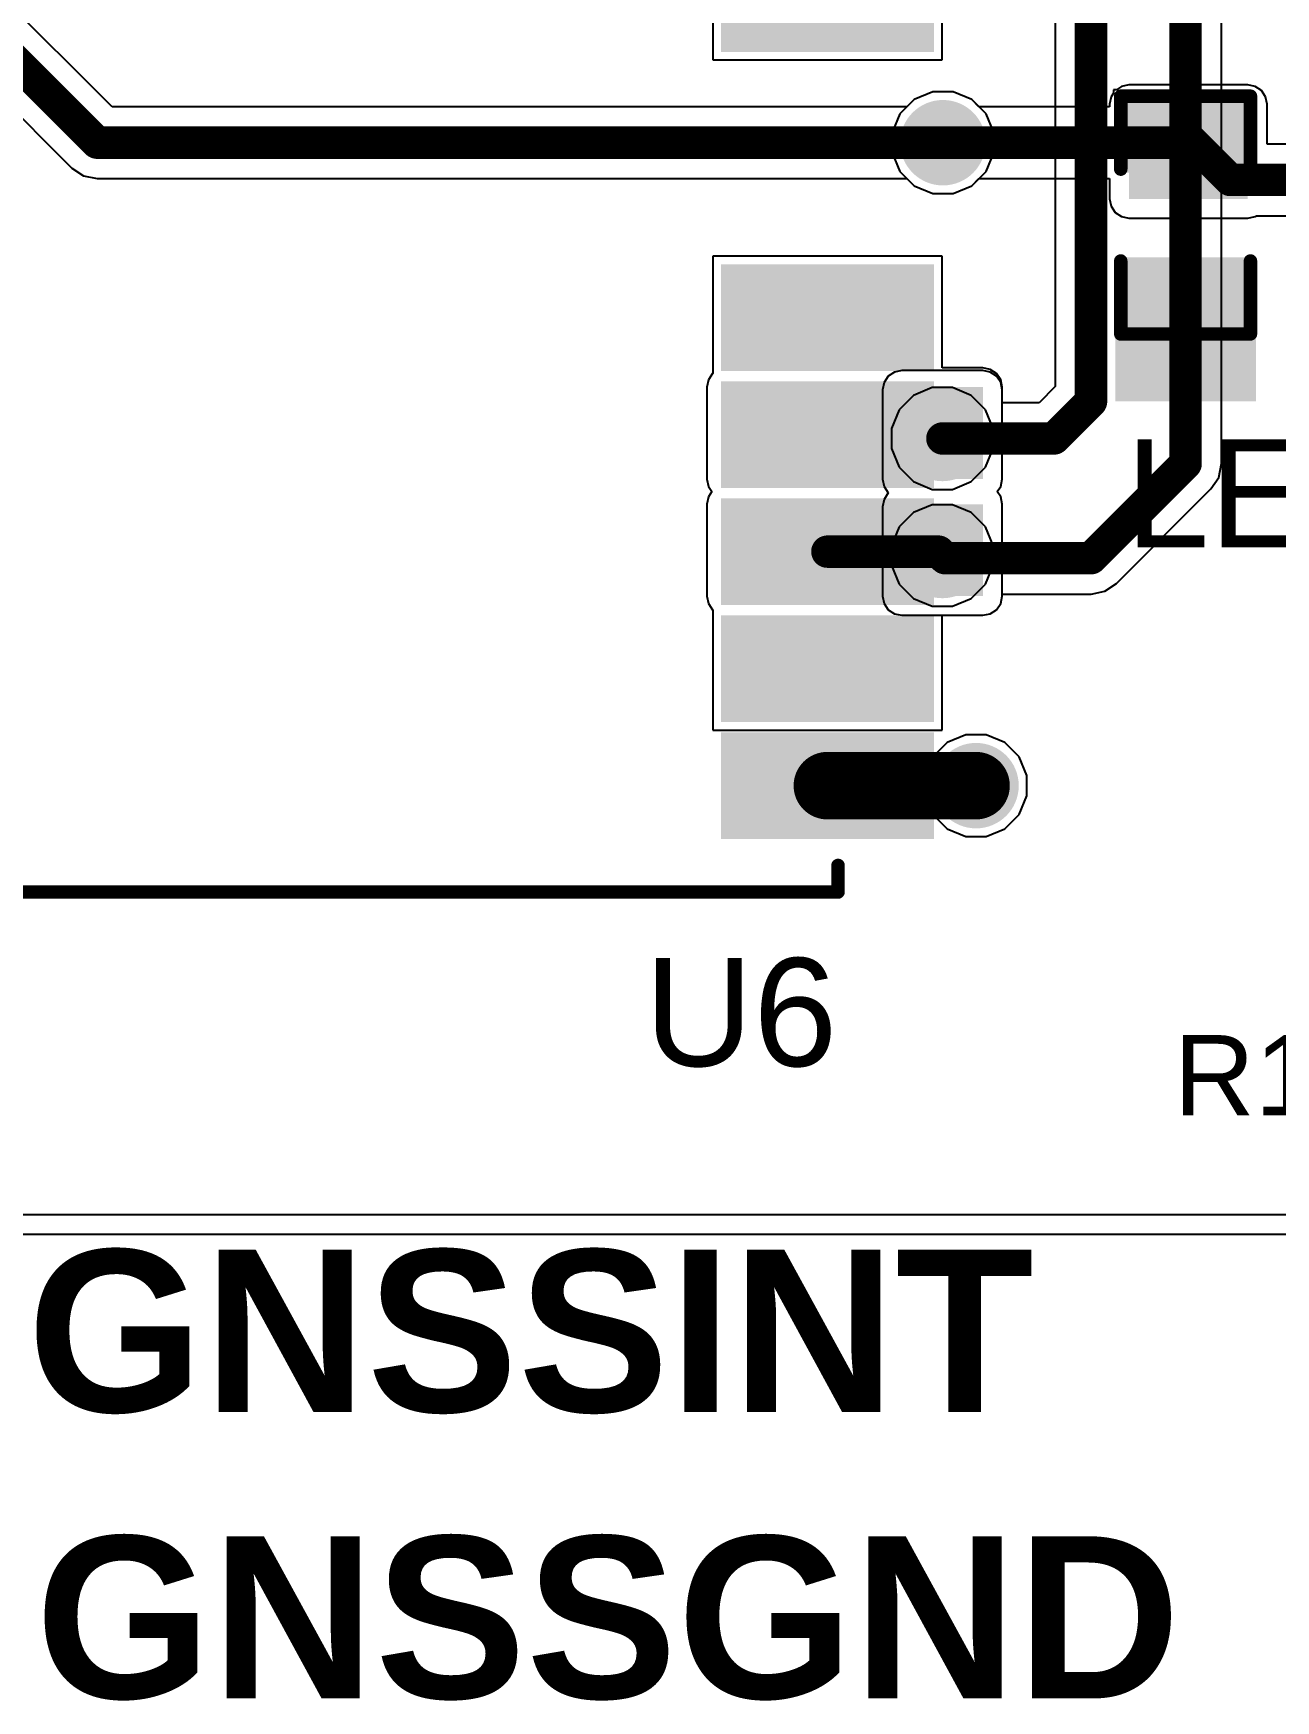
# Model space of a CAD drawing. Header units: inches. Extents: x -0.91 to 3.86, y -0.82 to 4.16.
# Drawn here: x 0.644 to 1.103, y 0.496 to 1.113 of the extents above; entities that cross this region are included whole.
import ezdxf

# ---------------------------------------------------------------- set-up
doc = ezdxf.new("R2010")
doc.units = ezdxf.units.IN
doc.header["$MEASUREMENT"] = 0
for name, color, linetype in [('Bottom Layer 1', 5, 'Continuous'), ('Bottom Solder', 6, 'Continuous'), ('GND+Signal', 16, 'Continuous'), ('Mechanical 17', 56, 'Continuous'), ('PWR+Signal', 76, 'Continuous'), ('Top Layer 1', 1, 'Continuous'), ('Top Overlay', 2, 'Continuous'), ('Top Paste', 8, 'Continuous'), ('Top Solder', 216, 'Continuous'), ('Via Holes', 16, 'Continuous')]:
    doc.layers.add(name, color=color, linetype=linetype)
doc.styles.add('Arial', font='', dxfattribs={"height": 0.2})
doc.styles.add('Arial_Bold', font='', dxfattribs={"height": 0.2})
doc.styles.get('Arial').set_extended_font_data('Arial')
doc.styles.get('Arial_Bold').set_extended_font_data('Arial', bold=True)

# ---------------------------------------------------------------- blocks, each defined once
blk = doc.blocks.new('NEO_M8Q_01A_116')
at = {"layer": 'Top Layer 1'}
for points in [[(-0.20079, 0.25984), (-0.27165, 0.25984), (-0.27165, 0.29134), (-0.20079, 0.29134)], [(0.27165, 0.25984), (0.20079, 0.25984), (0.20079, 0.29134), (0.27165, 0.29134)], [(-0.20079, 0.21653), (-0.27165, 0.21653), (-0.27165, 0.24803), (-0.20079, 0.24803)], [(0.27165, 0.21653), (0.20079, 0.21653), (0.20079, 0.24803), (0.27165, 0.24803)], [(-0.20079, 0.17323), (-0.27165, 0.17323), (-0.27165, 0.20472), (-0.20079, 0.20472)], [(0.27165, 0.17323), (0.20079, 0.17323), (0.20079, 0.20472), (0.27165, 0.20472)], [(-0.20079, 0.12992), (-0.27165, 0.12992), (-0.27165, 0.16142), (-0.20079, 0.16142)], [(0.27165, 0.12992), (0.20079, 0.12992), (0.20079, 0.16142), (0.27165, 0.16142)], [(-0.20079, 0.08661), (-0.27165, 0.08661), (-0.27165, 0.11811), (-0.20079, 0.11811)], [(0.27165, 0.08661), (0.20079, 0.08661), (0.20079, 0.11811), (0.27165, 0.11811)], [(-0.20079, 0.04331), (-0.27165, 0.04331), (-0.27165, 0.0748), (-0.20079, 0.0748)], [(0.27165, 0.04331), (0.20079, 0.04331), (0.20079, 0.0748), (0.27165, 0.0748)], [(-0.20079, 0), (-0.27165, 0), (-0.27165, 0.0315), (-0.20079, 0.0315)], [(0.27165, 0), (0.20079, 0), (0.20079, 0.0315), (0.27165, 0.0315)], [(-0.20079, -0.11811), (-0.27165, -0.11811), (-0.27165, -0.08661), (-0.20079, -0.08661)], [(0.27165, -0.11811), (0.20079, -0.11811), (0.20079, -0.08661), (0.27165, -0.08661)], [(-0.20079, -0.16142), (-0.27165, -0.16142), (-0.27165, -0.12992), (-0.20079, -0.12992)], [(0.27165, -0.16142), (0.20079, -0.16142), (0.20079, -0.12992), (0.27165, -0.12992)], [(-0.20079, -0.20472), (-0.27165, -0.20472), (-0.27165, -0.17323), (-0.20079, -0.17323)], [(0.27165, -0.20472), (0.20079, -0.20472), (0.20079, -0.17323), (0.27165, -0.17323)], [(-0.20079, -0.24803), (-0.27165, -0.24803), (-0.27165, -0.21654), (-0.20079, -0.21654)], [(0.27165, -0.24803), (0.20079, -0.24803), (0.20079, -0.21654), (0.27165, -0.21654)], [(-0.20079, -0.29134), (-0.27165, -0.29134), (-0.27165, -0.25984), (-0.20079, -0.25984)], [(0.27165, -0.29134), (0.20079, -0.29134), (0.20079, -0.25984), (0.27165, -0.25984)]]:
    blk.add_hatch(color=1, dxfattribs=at).paths.add_polyline_path(points)
at = {"layer": 'Top Solder'}
for points in [[(-0.19679, 0.25584), (-0.27565, 0.25584), (-0.27565, 0.29534), (-0.19679, 0.29534)], [(0.27565, 0.25584), (0.19679, 0.25584), (0.19679, 0.29534), (0.27565, 0.29534)], [(-0.19679, 0.21253), (-0.27565, 0.21253), (-0.27565, 0.25203), (-0.19679, 0.25203)], [(0.27565, 0.21253), (0.19679, 0.21253), (0.19679, 0.25203), (0.27565, 0.25203)], [(-0.19679, 0.16923), (-0.27565, 0.16923), (-0.27565, 0.20872), (-0.19679, 0.20872)], [(0.27565, 0.16923), (0.19679, 0.16923), (0.19679, 0.20872), (0.27565, 0.20872)], [(-0.19679, 0.12592), (-0.27565, 0.12592), (-0.27565, 0.16542), (-0.19679, 0.16542)], [(0.27565, 0.12592), (0.19679, 0.12592), (0.19679, 0.16542), (0.27565, 0.16542)], [(-0.19679, 0.08261), (-0.27565, 0.08261), (-0.27565, 0.12211), (-0.19679, 0.12211)], [(0.27565, 0.08261), (0.19679, 0.08261), (0.19679, 0.12211), (0.27565, 0.12211)], [(-0.19679, 0.03931), (-0.27565, 0.03931), (-0.27565, 0.0788), (-0.19679, 0.0788)], [(0.27565, 0.03931), (0.19679, 0.03931), (0.19679, 0.0788), (0.27565, 0.0788)], [(-0.19679, -0.004), (-0.27565, -0.004), (-0.27565, 0.0355), (-0.19679, 0.0355)], [(0.27565, -0.004), (0.19679, -0.004), (0.19679, 0.0355), (0.27565, 0.0355)], [(-0.19679, -0.12211), (-0.27565, -0.12211), (-0.27565, -0.08261), (-0.19679, -0.08261)], [(0.27565, -0.12211), (0.19679, -0.12211), (0.19679, -0.08261), (0.27565, -0.08261)], [(-0.19679, -0.16542), (-0.27565, -0.16542), (-0.27565, -0.12592), (-0.19679, -0.12592)], [(0.27565, -0.16542), (0.19679, -0.16542), (0.19679, -0.12592), (0.27565, -0.12592)], [(-0.19679, -0.20872), (-0.27565, -0.20872), (-0.27565, -0.16923), (-0.19679, -0.16923)], [(0.27565, -0.20872), (0.19679, -0.20872), (0.19679, -0.16923), (0.27565, -0.16923)], [(-0.19679, -0.25203), (-0.27565, -0.25203), (-0.27565, -0.21254), (-0.19679, -0.21254)], [(0.27565, -0.25203), (0.19679, -0.25203), (0.19679, -0.21254), (0.27565, -0.21254)], [(-0.19679, -0.29534), (-0.27565, -0.29534), (-0.27565, -0.25584), (-0.19679, -0.25584)], [(0.27565, -0.29534), (0.19679, -0.29534), (0.19679, -0.25584), (0.27565, -0.25584)]]:
    blk.add_hatch(color=216, dxfattribs=at).paths.add_polyline_path(points)
at = {"layer": 'Top Overlay'}
for points in [[(-0.24016, 0.31496, 0.005, 0.005, 0), (0.24016, 0.31496, 0.005, 0.005, 0)], [(-0.24016, 0.30512, 0.005, 0.005, 0), (-0.24016, 0.31496, 0.005, 0.005, 0)], [(0.24016, 0.30512, 0.005, 0.005, 0), (0.24016, 0.31496, 0.005, 0.005, 0)], [(-0.288, 0.281, 0.01181, 0.01181, 0), (-0.283, 0.276, 0.01181, 0.01181, 0)], [(-0.288, 0.271, 0.01181, 0.01181, 0), (-0.288, 0.281, 0.01181, 0.01181, 0)], [(-0.288, 0.271, 0.01181, 0.01181, 0), (-0.283, 0.276, 0.01181, 0.01181, 0)], [(-0.24016, -0.31496, 0.005, 0.005, 0), (-0.24016, -0.30512, 0.005, 0.005, 0)], [(0.24016, -0.31496, 0.005, 0.005, 0), (0.24016, -0.30512, 0.005, 0.005, 0)], [(-0.24016, -0.31496, 0.005, 0.005, 0), (0.24016, -0.31496, 0.005, 0.005, 0)]]:
    blk.add_lwpolyline(points, format="xyseb", dxfattribs=at)
for points in [[(-0.24141, 0.31496, 0.0025, 0.0025, 1), (-0.23891, 0.31496, 0.0025, 0.0025, 1)], [(-0.24141, 0.31496, 0.0025, 0.0025, 1), (-0.23891, 0.31496, 0.0025, 0.0025, 1)], [(0.23891, 0.31496, 0.0025, 0.0025, 1), (0.24141, 0.31496, 0.0025, 0.0025, 1)], [(0.23891, 0.31496, 0.0025, 0.0025, 1), (0.24141, 0.31496, 0.0025, 0.0025, 1)], [(-0.24141, 0.30512, 0.0025, 0.0025, 1), (-0.23891, 0.30512, 0.0025, 0.0025, 1)], [(0.23891, 0.30512, 0.0025, 0.0025, 1), (0.24141, 0.30512, 0.0025, 0.0025, 1)], [(-0.29095, 0.281, 0.00591, 0.00591, 1), (-0.28505, 0.281, 0.00591, 0.00591, 1)], [(-0.29095, 0.281, 0.00591, 0.00591, 1), (-0.28505, 0.281, 0.00591, 0.00591, 1)], [(-0.28595, 0.276, 0.00591, 0.00591, 1), (-0.28005, 0.276, 0.00591, 0.00591, 1)], [(-0.28595, 0.276, 0.00591, 0.00591, 1), (-0.28005, 0.276, 0.00591, 0.00591, 1)], [(-0.29095, 0.271, 0.00591, 0.00591, 1), (-0.28505, 0.271, 0.00591, 0.00591, 1)], [(-0.29095, 0.271, 0.00591, 0.00591, 1), (-0.28505, 0.271, 0.00591, 0.00591, 1)], [(-0.24141, -0.30512, 0.0025, 0.0025, 1), (-0.23891, -0.30512, 0.0025, 0.0025, 1)], [(0.23891, -0.30512, 0.0025, 0.0025, 1), (0.24141, -0.30512, 0.0025, 0.0025, 1)], [(-0.24141, -0.31496, 0.0025, 0.0025, 1), (-0.23891, -0.31496, 0.0025, 0.0025, 1)], [(-0.24141, -0.31496, 0.0025, 0.0025, 1), (-0.23891, -0.31496, 0.0025, 0.0025, 1)], [(0.23891, -0.31496, 0.0025, 0.0025, 1), (0.24141, -0.31496, 0.0025, 0.0025, 1)], [(0.23891, -0.31496, 0.0025, 0.0025, 1), (0.24141, -0.31496, 0.0025, 0.0025, 1)]]:
    blk.add_lwpolyline(points, format="xyseb", close=True, dxfattribs=at)
blk = doc.blocks.new('LED_0603_174')
at = {"layer": 'Top Layer 1'}
for points in [[(-0.03937, 0.01969), (-0.01969, 0.01969), (-0.01969, -0.01968), (-0.03937, -0.01968)], [(0.01969, 0.01969), (0.03937, 0.01969), (0.03937, -0.01968), (0.01969, -0.01968)]]:
    blk.add_hatch(color=1, dxfattribs=at).paths.add_polyline_path(points)
at = {"layer": 'Top Overlay'}
blk.add_hatch(color=2, dxfattribs=at).paths.add_polyline_path([(0.044, -0.026), (0.069, -0.026), (0.069, 0.026), (0.044, 0.026)])
at = {"layer": 'Top Paste'}
for points in [[(-0.03937, 0.01969), (-0.01969, 0.01969), (-0.01969, -0.01968), (-0.03937, -0.01968)], [(0.01969, 0.01969), (0.03937, 0.01969), (0.03937, -0.01968), (0.01969, -0.01968)]]:
    blk.add_hatch(color=8, dxfattribs=at).paths.add_polyline_path(points)
at = {"layer": 'Top Solder'}
for points in [[(-0.04337, 0.02369), (-0.01569, 0.02369), (-0.01569, -0.02368), (-0.04337, -0.02368)], [(0.01569, 0.02369), (0.04337, 0.02369), (0.04337, -0.02368), (0.01569, -0.02368)]]:
    blk.add_hatch(color=216, dxfattribs=at).paths.add_polyline_path(points)
at = {"layer": 'Top Overlay'}
for points in [[(-0.017, 0.024, 0.005, 0.005, 0), (-0.044, 0.024, 0.005, 0.005, 0)], [(-0.044, -0.024, 0.005, 0.005, 0), (-0.044, 0.024, 0.005, 0.005, 0)], [(0.044, 0.024, 0.005, 0.005, 0), (0.017, 0.024, 0.005, 0.005, 0)], [(0.044, -0.024, 0.005, 0.005, 0), (0.044, 0.024, 0.005, 0.005, 0)], [(-0.017, -0.024, 0.005, 0.005, 0), (-0.044, -0.024, 0.005, 0.005, 0)], [(0.044, -0.024, 0.005, 0.005, 0), (0.017, -0.024, 0.005, 0.005, 0)]]:
    blk.add_lwpolyline(points, format="xyseb", dxfattribs=at)
for points in [[(-0.04525, 0.024, 0.0025, 0.0025, 1), (-0.04275, 0.024, 0.0025, 0.0025, 1)], [(-0.04525, 0.024, 0.0025, 0.0025, 1), (-0.04275, 0.024, 0.0025, 0.0025, 1)], [(-0.01825, 0.024, 0.0025, 0.0025, 1), (-0.01575, 0.024, 0.0025, 0.0025, 1)], [(0.01575, 0.024, 0.0025, 0.0025, 1), (0.01825, 0.024, 0.0025, 0.0025, 1)], [(0.04275, 0.024, 0.0025, 0.0025, 1), (0.04525, 0.024, 0.0025, 0.0025, 1)], [(0.04275, 0.024, 0.0025, 0.0025, 1), (0.04525, 0.024, 0.0025, 0.0025, 1)], [(-0.04525, -0.024, 0.0025, 0.0025, 1), (-0.04275, -0.024, 0.0025, 0.0025, 1)], [(-0.04525, -0.024, 0.0025, 0.0025, 1), (-0.04275, -0.024, 0.0025, 0.0025, 1)], [(-0.01825, -0.024, 0.0025, 0.0025, 1), (-0.01575, -0.024, 0.0025, 0.0025, 1)], [(0.01575, -0.024, 0.0025, 0.0025, 1), (0.01825, -0.024, 0.0025, 0.0025, 1)], [(0.04275, -0.024, 0.0025, 0.0025, 1), (0.04525, -0.024, 0.0025, 0.0025, 1)], [(0.04275, -0.024, 0.0025, 0.0025, 1), (0.04525, -0.024, 0.0025, 0.0025, 1)]]:
    blk.add_lwpolyline(points, format="xyseb", close=True, dxfattribs=at)

msp = doc.modelspace()

# ---------------------------------------------------------------- hatches: boundary and pattern name
at = {"layer": 'Bottom Layer 1'}
h = msp.add_hatch(color=5, dxfattribs=at)
edge = h.paths.add_edge_path()
edge.add_arc((0.98019, 1.07278), 0.01181, 0, 360)
for points in [[(0.965, 0.94831), (0.995, 0.94831), (0.995, 0.98131), (0.965, 0.98131)], [(0.965, 0.905), (0.995, 0.905), (0.995, 0.938), (0.965, 0.938)]]:
    msp.add_hatch(color=5, dxfattribs=at).paths.add_polyline_path(points)
h = msp.add_hatch(color=5, dxfattribs=at)
edge = h.paths.add_edge_path()
edge.add_arc((0.98, 0.96331), 0.01181, 0, 360)
h = msp.add_hatch(color=5, dxfattribs=at)
edge = h.paths.add_edge_path()
edge.add_arc((0.98, 0.92), 0.01181, 0, 360)
h = msp.add_hatch(color=5, dxfattribs=at)
edge = h.paths.add_edge_path()
edge.add_arc((0.99244, 0.83482), 0.01181, 0, 360)
at = {"layer": 'Bottom Solder'}
h = msp.add_hatch(color=6, dxfattribs=at)
edge = h.paths.add_edge_path()
edge.add_arc((0.98019, 1.07278), 0.01581, 0, 360)
h = msp.add_hatch(color=6, dxfattribs=at)
edge = h.paths.add_edge_path()
edge.add_arc((0.98, 0.96331), 0.01581, 0, 360)
h = msp.add_hatch(color=6, dxfattribs=at)
edge = h.paths.add_edge_path()
edge.add_arc((0.98, 0.92), 0.01581, 0, 360)
h = msp.add_hatch(color=6, dxfattribs=at)
edge = h.paths.add_edge_path()
edge.add_arc((0.99244, 0.83482), 0.01581, 0, 360)
at = {"layer": 'GND+Signal'}
h = msp.add_hatch(color=16, dxfattribs=at)
edge = h.paths.add_edge_path()
edge.add_arc((0.98019, 1.07278), 0.01181, 0, 360)
h = msp.add_hatch(color=16, dxfattribs=at)
edge = h.paths.add_edge_path()
edge.add_arc((0.98, 0.96331), 0.01181, 0, 360)
h = msp.add_hatch(color=16, dxfattribs=at)
edge = h.paths.add_edge_path()
edge.add_arc((0.98, 0.92), 0.01181, 0, 360)
h = msp.add_hatch(color=16, dxfattribs=at)
edge = h.paths.add_edge_path()
edge.add_arc((0.99244, 0.83482), 0.01181, 0, 360)
at = {"layer": 'PWR+Signal'}
h = msp.add_hatch(color=76, dxfattribs=at)
edge = h.paths.add_edge_path()
edge.add_arc((0.98019, 1.07278), 0.01181, 0, 360)
h = msp.add_hatch(color=76, dxfattribs=at)
edge = h.paths.add_edge_path()
edge.add_arc((0.98, 0.96331), 0.01181, 0, 360)
h = msp.add_hatch(color=76, dxfattribs=at)
edge = h.paths.add_edge_path()
edge.add_arc((0.98, 0.92), 0.01181, 0, 360)
h = msp.add_hatch(color=76, dxfattribs=at)
edge = h.paths.add_edge_path()
edge.add_arc((0.99244, 0.83482), 0.01181, 0, 360)
at = {"layer": 'Top Layer 1'}
for points in [[(1.049, 1.052), (1.093, 1.052), (1.093, 1.087), (1.049, 1.087)], [(0.9, 0.94831), (0.995, 0.94831), (0.995, 0.98231), (0.9, 0.98231)], [(0.9, 0.905), (0.995, 0.905), (0.995, 0.939), (0.9, 0.939)]]:
    msp.add_hatch(color=1, dxfattribs=at).paths.add_polyline_path(points)
h = msp.add_hatch(color=1, dxfattribs=at)
edge = h.paths.add_edge_path()
edge.add_arc((0.98019, 1.07278), 0.01181, 0, 360)
h = msp.add_hatch(color=1, dxfattribs=at)
edge = h.paths.add_edge_path()
edge.add_arc((0.98, 0.96331), 0.01181, 0, 360)
h = msp.add_hatch(color=1, dxfattribs=at)
edge = h.paths.add_edge_path()
edge.add_arc((0.98, 0.92), 0.01181, 0, 360)
h = msp.add_hatch(color=1, dxfattribs=at)
edge = h.paths.add_edge_path()
edge.add_arc((0.99244, 0.83482), 0.01181, 0, 360)
at = {"layer": 'Top Solder'}
h = msp.add_hatch(color=216, dxfattribs=at)
edge = h.paths.add_edge_path()
edge.add_arc((0.99244, 0.83482), 0.01581, 0, 360)
at = {"layer": 'Via Holes'}
h = msp.add_hatch(color=7, dxfattribs=at)
edge = h.paths.add_edge_path()
edge.add_arc((0.98019, 1.07278), 0.00591, 0, 360)
h = msp.add_hatch(color=7, dxfattribs=at)
edge = h.paths.add_edge_path()
edge.add_arc((0.98, 0.96331), 0.00591, 0, 360)
h = msp.add_hatch(color=7, dxfattribs=at)
edge = h.paths.add_edge_path()
edge.add_arc((0.98, 0.92), 0.00591, 0, 360)
h = msp.add_hatch(color=7, dxfattribs=at)
edge = h.paths.add_edge_path()
edge.add_arc((0.99244, 0.83482), 0.00591, 0, 360)

# ---------------------------------------------------------------- linework, layer by layer
at = {"layer": 'Bottom Layer 1'}
for p, q in [((1.08325, 0.954), (1.08325, 2.042)), ((1.02175, 1.81765), (1.02175, 0.98249)), ((0.67271, 1.08603), (0.39881, 1.35993)), ((0.38007, 1.34119), (0.65785, 1.0634)), ((0.96953, 1.08872), (0.96684, 1.08603)), ((0.97645, 1.09159), (0.96953, 1.08872)), ((0.98393, 1.09159), (0.97645, 1.09159)), ((0.99084, 1.08872), (0.98393, 1.09159)), ((0.99614, 1.08343), (0.99084, 1.08872)), ((0.96684, 1.08603), (0.67271, 1.08603)), ((0.999, 1.07652), (0.99614, 1.08343)), ((0.999, 1.06903), (0.999, 1.07652)), ((0.99614, 1.06212), (0.999, 1.06903)), ((0.65785, 1.0634), (0.66215, 1.06053)), ((0.99084, 1.05683), (0.99614, 1.06212)), ((0.66215, 1.06053), (0.66722, 1.05952)), ((0.66722, 1.05952), (0.66722, 1.05952)), ((0.66722, 1.05952), (0.96684, 1.05952)), ((0.96684, 1.05952), (0.96953, 1.05683)), ((0.96953, 1.05683), (0.97645, 1.05397)), ((0.98393, 1.05397), (0.99084, 1.05683)), ((0.97645, 1.05397), (0.98393, 1.05397)), ((0.96227, 0.9879), (0.95995, 0.98635)), ((0.965, 0.98844), (0.96227, 0.9879)), ((0.995, 0.98844), (0.965, 0.98844)), ((0.99773, 0.9879), (0.995, 0.98844)), ((1.00005, 0.98635), (0.99773, 0.9879)), ((0.95841, 0.98404), (0.95786, 0.98131)), ((0.95786, 0.98131), (0.95786, 0.94831)), ((0.95995, 0.98635), (0.95841, 0.98404)), ((1.00159, 0.98404), (1.00005, 0.98635)), ((1.00214, 0.98131), (1.00159, 0.98404)), ((1.00214, 0.97656), (1.00214, 0.98131)), ((1.02175, 0.98249), (1.01582, 0.97656)), ((1.01582, 0.97656), (1.00214, 0.97656)), ((1.08225, 0.94893), (1.08325, 0.954)), ((0.95786, 0.94831), (0.95841, 0.94557)), ((0.95841, 0.94557), (0.95989, 0.94315)), ((1.04437, 0.90963), (1.07937, 0.94463)), ((1.07937, 0.94463), (1.08225, 0.94893)), ((0.95841, 0.94073), (0.95786, 0.938)), ((0.95786, 0.938), (0.95786, 0.905)), ((0.95989, 0.94315), (0.95841, 0.94073)), ((1.04007, 0.90675), (1.04437, 0.90963)), ((0.95786, 0.905), (0.95841, 0.90227)), ((0.95841, 0.90227), (0.95995, 0.89995)), ((1.00005, 0.89995), (1.00159, 0.90227)), ((1.00159, 0.90227), (1.00214, 0.905)), ((1.00214, 0.905), (1.00214, 0.90575)), ((1.00214, 0.90575), (1.035, 0.90575)), ((1.035, 0.90575), (1.04007, 0.90675)), ((0.95995, 0.89995), (0.96227, 0.89841)), ((0.96227, 0.89841), (0.965, 0.89786)), ((0.965, 0.89786), (0.995, 0.89786)), ((0.995, 0.89786), (0.99773, 0.89841)), ((0.99773, 0.89841), (1.00005, 0.89995))]:
    msp.add_line(p, q, dxfattribs=at)
for points in [[(1.07, 0.954, 0.012, 0.012, 0), (1.07, 2.042, 0.012, 0.012, 0)], [(1.035, 0.977, 0.012, 0.012, 0), (1.035, 1.831, 0.012, 0.012, 0)], [(0.38, 1.36, 0.012, 0.012, 0), (0.66722, 1.07278, 0.012, 0.012, 0)], [(0.66722, 1.07278, 0.012, 0.012, 0), (0.98019, 1.07278, 0.012, 0.012, 0)], [(1.02131, 0.96331, 0.012, 0.012, 0), (1.035, 0.977, 0.012, 0.012, 0)], [(0.98, 0.96331, 0.012, 0.012, 0), (1.02131, 0.96331, 0.012, 0.012, 0)], [(1.035, 0.919, 0.012, 0.012, 0), (1.07, 0.954, 0.012, 0.012, 0)], [(0.98, 0.92, 0.012, 0.012, 0), (0.981, 0.919, 0.012, 0.012, 0)], [(0.981, 0.919, 0.012, 0.012, 0), (1.035, 0.919, 0.012, 0.012, 0)]]:
    msp.add_lwpolyline(points, format="xyseb", dxfattribs=at)
for points in [[(0.66422, 1.07278, 0.006, 0.006, 1), (0.67022, 1.07278, 0.006, 0.006, 1)], [(0.66422, 1.07278, 0.006, 0.006, 1), (0.67022, 1.07278, 0.006, 0.006, 1)], [(0.97719, 1.07278, 0.006, 0.006, 1), (0.98319, 1.07278, 0.006, 0.006, 1)], [(1.032, 0.977, 0.006, 0.006, 1), (1.038, 0.977, 0.006, 0.006, 1)], [(1.032, 0.977, 0.006, 0.006, 1), (1.038, 0.977, 0.006, 0.006, 1)], [(0.977, 0.96331, 0.006, 0.006, 1), (0.983, 0.96331, 0.006, 0.006, 1)], [(1.01831, 0.96331, 0.006, 0.006, 1), (1.02431, 0.96331, 0.006, 0.006, 1)], [(1.01831, 0.96331, 0.006, 0.006, 1), (1.02431, 0.96331, 0.006, 0.006, 1)], [(1.067, 0.954, 0.006, 0.006, 1), (1.073, 0.954, 0.006, 0.006, 1)], [(1.067, 0.954, 0.006, 0.006, 1), (1.073, 0.954, 0.006, 0.006, 1)], [(0.977, 0.92, 0.006, 0.006, 1), (0.983, 0.92, 0.006, 0.006, 1)], [(0.978, 0.919, 0.006, 0.006, 1), (0.984, 0.919, 0.006, 0.006, 1)], [(0.978, 0.919, 0.006, 0.006, 1), (0.984, 0.919, 0.006, 0.006, 1)], [(1.032, 0.919, 0.006, 0.006, 1), (1.038, 0.919, 0.006, 0.006, 1)], [(1.032, 0.919, 0.006, 0.006, 1), (1.038, 0.919, 0.006, 0.006, 1)]]:
    msp.add_lwpolyline(points, format="xyseb", close=True, dxfattribs=at)
at = {"layer": 'GND+Signal'}
for p, q in [((0.96953, 1.08872), (0.96424, 1.08343)), ((0.97645, 1.09159), (0.96953, 1.08872)), ((0.98393, 1.09159), (0.97645, 1.09159)), ((0.99084, 1.08872), (0.98393, 1.09159)), ((0.99614, 1.08343), (0.99084, 1.08872)), ((0.96424, 1.08343), (0.96138, 1.07652)), ((0.999, 1.07652), (0.99614, 1.08343)), ((0.96138, 1.07652), (0.96138, 1.06903)), ((0.999, 1.06903), (0.999, 1.07652)), ((0.96138, 1.06903), (0.96424, 1.06212)), ((0.99614, 1.06212), (0.999, 1.06903)), ((0.96424, 1.06212), (0.96953, 1.05683)), ((0.99084, 1.05683), (0.99614, 1.06212)), ((0.96953, 1.05683), (0.97645, 1.05397)), ((0.98393, 1.05397), (0.99084, 1.05683)), ((0.97645, 1.05397), (0.98393, 1.05397)), ((0.97626, 0.98212), (0.96934, 0.97925)), ((0.98374, 0.98212), (0.97626, 0.98212)), ((0.99066, 0.97925), (0.98374, 0.98212)), ((0.96934, 0.97925), (0.96405, 0.97396)), ((0.99595, 0.97396), (0.99066, 0.97925)), ((0.96405, 0.97396), (0.96119, 0.96705)), ((0.99881, 0.96705), (0.99595, 0.97396)), ((0.96119, 0.96705), (0.96119, 0.95956)), ((0.99881, 0.95956), (0.99881, 0.96705)), ((0.96119, 0.95956), (0.96405, 0.95265)), ((0.99595, 0.95265), (0.99881, 0.95956)), ((0.96405, 0.95265), (0.96934, 0.94736)), ((0.99066, 0.94736), (0.99595, 0.95265)), ((0.96934, 0.94736), (0.97626, 0.94449)), ((0.97626, 0.94449), (0.98374, 0.94449)), ((0.98374, 0.94449), (0.99066, 0.94736)), ((0.97626, 0.93881), (0.96934, 0.93595)), ((0.98374, 0.93881), (0.97626, 0.93881)), ((0.99066, 0.93595), (0.98374, 0.93881)), ((0.96934, 0.93595), (0.96405, 0.93066)), ((0.99595, 0.93066), (0.99066, 0.93595)), ((0.96405, 0.93066), (0.96119, 0.92374)), ((0.99881, 0.92374), (0.99595, 0.93066)), ((0.96119, 0.92374), (0.96119, 0.91626)), ((0.99881, 0.91626), (0.99881, 0.92374)), ((0.96119, 0.91626), (0.96405, 0.90934)), ((0.99595, 0.90934), (0.99881, 0.91626)), ((0.96405, 0.90934), (0.96934, 0.90405)), ((0.99066, 0.90405), (0.99595, 0.90934)), ((0.96934, 0.90405), (0.97626, 0.90119)), ((0.97626, 0.90119), (0.98374, 0.90119)), ((0.98374, 0.90119), (0.99066, 0.90405))]:
    msp.add_line(p, q, dxfattribs=at)
at = {"layer": 'PWR+Signal'}
for p, q in [((0.96953, 1.08872), (0.96424, 1.08343)), ((0.97645, 1.09159), (0.96953, 1.08872)), ((0.98393, 1.09159), (0.97645, 1.09159)), ((0.99084, 1.08872), (0.98393, 1.09159)), ((0.99614, 1.08343), (0.99084, 1.08872)), ((0.96424, 1.08343), (0.96138, 1.07652)), ((0.999, 1.07652), (0.99614, 1.08343)), ((0.96138, 1.07652), (0.96138, 1.06903)), ((0.999, 1.06903), (0.999, 1.07652)), ((0.96138, 1.06903), (0.96424, 1.06212)), ((0.99614, 1.06212), (0.999, 1.06903)), ((0.96424, 1.06212), (0.96953, 1.05683)), ((0.99084, 1.05683), (0.99614, 1.06212)), ((0.96953, 1.05683), (0.97645, 1.05397)), ((0.98393, 1.05397), (0.99084, 1.05683)), ((0.97645, 1.05397), (0.98393, 1.05397)), ((0.97626, 0.98212), (0.96934, 0.97925)), ((0.98374, 0.98212), (0.97626, 0.98212)), ((0.99066, 0.97925), (0.98374, 0.98212)), ((0.96934, 0.97925), (0.96405, 0.97396)), ((0.99595, 0.97396), (0.99066, 0.97925)), ((0.96405, 0.97396), (0.96119, 0.96705)), ((0.99881, 0.96705), (0.99595, 0.97396)), ((0.96119, 0.96705), (0.96119, 0.95956)), ((0.99881, 0.95956), (0.99881, 0.96705)), ((0.96119, 0.95956), (0.96405, 0.95265)), ((0.99595, 0.95265), (0.99881, 0.95956)), ((0.96405, 0.95265), (0.96934, 0.94736)), ((0.99066, 0.94736), (0.99595, 0.95265)), ((0.96934, 0.94736), (0.97626, 0.94449)), ((0.97626, 0.94449), (0.98374, 0.94449)), ((0.98374, 0.94449), (0.99066, 0.94736)), ((0.97626, 0.93881), (0.96934, 0.93595)), ((0.98374, 0.93881), (0.97626, 0.93881)), ((0.99066, 0.93595), (0.98374, 0.93881)), ((0.96934, 0.93595), (0.96405, 0.93066)), ((0.99595, 0.93066), (0.99066, 0.93595)), ((0.96405, 0.93066), (0.96119, 0.92374)), ((0.99881, 0.92374), (0.99595, 0.93066)), ((0.96119, 0.92374), (0.96119, 0.91626)), ((0.99881, 0.91626), (0.99881, 0.92374)), ((0.96119, 0.91626), (0.96405, 0.90934)), ((0.99595, 0.90934), (0.99881, 0.91626)), ((0.96405, 0.90934), (0.96934, 0.90405)), ((0.99066, 0.90405), (0.99595, 0.90934)), ((0.96934, 0.90405), (0.97626, 0.90119)), ((0.97626, 0.90119), (0.98374, 0.90119)), ((0.98374, 0.90119), (0.99066, 0.90405)), ((0.9887, 0.85363), (0.98179, 0.85077)), ((0.99618, 0.85363), (0.9887, 0.85363)), ((1.0031, 0.85077), (0.99618, 0.85363)), ((0.97649, 0.84547), (0.97363, 0.83856)), ((0.98179, 0.85077), (0.97649, 0.84547)), ((1.00839, 0.84547), (1.0031, 0.85077)), ((1.01125, 0.83856), (1.00839, 0.84547)), ((0.97363, 0.83856), (0.97363, 0.83108)), ((1.01125, 0.83108), (1.01125, 0.83856)), ((0.97363, 0.83108), (0.97649, 0.82416)), ((1.00839, 0.82416), (1.01125, 0.83108)), ((0.97649, 0.82416), (0.98179, 0.81887)), ((1.0031, 0.81887), (1.00839, 0.82416)), ((0.98179, 0.81887), (0.9887, 0.81601)), ((0.9887, 0.81601), (0.99618, 0.81601)), ((0.99618, 0.81601), (1.0031, 0.81887)), ((3.556, 0.676), (0.249, 0.676)), ((0.62286, 0.66886), (3.556, 0.66886))]:
    msp.add_line(p, q, dxfattribs=at)
at = {"layer": 'Top Layer 1'}
for p, q in [((0.89501, 1.14672), (0.89501, 1.10341)), ((0.97987, 1.10341), (0.97987, 1.14672)), ((0.89501, 1.10341), (0.97987, 1.10341)), ((1.04444, 1.09237), (1.04332, 1.09237)), ((1.04332, 1.09237), (1.04332, 1.09109)), ((1.04627, 1.09359), (1.04444, 1.09237)), ((1.049, 1.09414), (1.04627, 1.09359)), ((1.093, 1.09414), (1.049, 1.09414)), ((1.09573, 1.09359), (1.093, 1.09414)), ((1.09805, 1.09205), (1.09573, 1.09359)), ((0.96953, 1.08872), (0.96424, 1.08343)), ((0.97645, 1.09159), (0.96953, 1.08872)), ((0.98393, 1.09159), (0.97645, 1.09159)), ((0.99084, 1.08872), (0.98393, 1.09159)), ((0.99354, 1.08603), (0.99084, 1.08872)), ((1.04241, 1.08973), (1.04186, 1.087)), ((1.04186, 1.087), (1.04186, 1.08603)), ((1.04332, 1.09109), (1.04241, 1.08973)), ((1.09959, 1.08973), (1.09805, 1.09205)), ((1.10014, 1.087), (1.09959, 1.08973)), ((1.10014, 1.07225), (1.10014, 1.087)), ((0.96424, 1.08343), (0.96138, 1.07652)), ((1.04186, 1.08603), (0.99354, 1.08603)), ((0.96138, 1.07652), (0.96138, 1.06903)), ((0.96138, 1.06903), (0.96424, 1.06212)), ((1.10757, 1.07225), (1.10014, 1.07225)), ((0.96424, 1.06212), (0.96953, 1.05683)), ((0.96953, 1.05683), (0.97645, 1.05397)), ((0.98393, 1.05397), (0.99084, 1.05683)), ((0.99084, 1.05683), (0.99354, 1.05952)), ((0.99354, 1.05952), (1.04186, 1.05952)), ((1.04186, 1.05952), (1.04186, 1.052)), ((0.97645, 1.05397), (0.98393, 1.05397)), ((1.04186, 1.052), (1.04241, 1.04927)), ((1.04241, 1.04927), (1.04395, 1.04695)), ((1.04395, 1.04695), (1.04627, 1.04541)), ((1.04627, 1.04541), (1.049, 1.04486)), ((1.049, 1.04486), (1.093, 1.04486)), ((1.093, 1.04486), (1.09573, 1.04541)), ((1.09573, 1.04541), (1.09624, 1.04575)), ((1.09624, 1.04575), (1.10757, 1.04575)), ((0.97987, 1.0308), (0.89501, 1.0308)), ((0.89501, 1.0308), (0.89501, 0.98739)), ((0.97987, 0.98944), (0.97987, 1.0308)), ((0.89495, 0.98735), (0.89341, 0.98504)), ((0.89501, 0.98739), (0.89495, 0.98735)), ((0.995, 0.98944), (0.97987, 0.98944)), ((0.99773, 0.9889), (0.995, 0.98944)), ((1.00005, 0.98735), (0.99773, 0.9889)), ((1.00159, 0.98504), (1.00005, 0.98735)), ((0.89341, 0.98504), (0.89286, 0.98231)), ((0.89286, 0.98231), (0.89286, 0.94831)), ((1.00214, 0.98231), (1.00159, 0.98504)), ((1.00214, 0.94831), (1.00214, 0.98231)), ((0.89286, 0.94831), (0.89341, 0.94557)), ((0.89341, 0.94557), (0.89469, 0.94365)), ((1.00031, 0.94365), (1.00159, 0.94557)), ((1.00159, 0.94557), (1.00214, 0.94831)), ((0.89341, 0.94173), (0.89286, 0.939)), ((0.89286, 0.939), (0.89286, 0.905)), ((0.89469, 0.94365), (0.89341, 0.94173)), ((1.00159, 0.94173), (1.00031, 0.94365)), ((1.00214, 0.939), (1.00159, 0.94173)), ((1.00214, 0.905), (1.00214, 0.939)), ((0.89286, 0.905), (0.89341, 0.90227)), ((0.89341, 0.90227), (0.89495, 0.89995)), ((1.00005, 0.89995), (1.00159, 0.90227)), ((1.00159, 0.90227), (1.00214, 0.905)), ((0.89495, 0.89995), (0.89501, 0.89992)), ((0.89501, 0.89992), (0.89501, 0.85538)), ((0.97987, 0.85538), (0.97987, 0.89786)), ((0.97987, 0.89786), (0.995, 0.89786)), ((0.995, 0.89786), (0.99773, 0.89841)), ((0.99773, 0.89841), (1.00005, 0.89995)), ((0.89501, 0.85538), (0.97987, 0.85538))]:
    msp.add_line(p, q, dxfattribs=at)
for points in [[(1.06725, 1.07278, 0.012, 0.012, 0), (1.06947, 1.075, 0.012, 0.012, 0)], [(1.07, 1.07553, 0.012, 0.012, 0), (1.08653, 1.059, 0.012, 0.012, 0)], [(0.98019, 1.07278, 0.012, 0.012, 0), (1.06725, 1.07278, 0.012, 0.012, 0)], [(1.08653, 1.059, 0.012, 0.012, 0), (1.15, 1.059, 0.012, 0.012, 0)], [(0.93744, 0.92143, 0.012, 0.012, 0), (0.97857, 0.92143, 0.012, 0.012, 0)], [(0.97857, 0.92143, 0.012, 0.012, 0), (0.98, 0.92, 0.012, 0.012, 0)], [(0.93744, 0.83482, 0.025, 0.025, 0), (0.99244, 0.83482, 0.025, 0.025, 0)]]:
    msp.add_lwpolyline(points, format="xyseb", dxfattribs=at)
for points in [[(1.06647, 1.075, 0.006, 0.006, 1), (1.07247, 1.075, 0.006, 0.006, 1)], [(1.067, 1.07553, 0.006, 0.006, 1), (1.073, 1.07553, 0.006, 0.006, 1)], [(0.97719, 1.07278, 0.006, 0.006, 1), (0.98319, 1.07278, 0.006, 0.006, 1)], [(1.06425, 1.07278, 0.006, 0.006, 1), (1.07025, 1.07278, 0.006, 0.006, 1)], [(1.06425, 1.07278, 0.006, 0.006, 1), (1.07025, 1.07278, 0.006, 0.006, 1)], [(1.08353, 1.059, 0.006, 0.006, 1), (1.08953, 1.059, 0.006, 0.006, 1)], [(1.08353, 1.059, 0.006, 0.006, 1), (1.08953, 1.059, 0.006, 0.006, 1)], [(0.93444, 0.92143, 0.006, 0.006, 1), (0.94044, 0.92143, 0.006, 0.006, 1)], [(0.97557, 0.92143, 0.006, 0.006, 1), (0.98157, 0.92143, 0.006, 0.006, 1)], [(0.97557, 0.92143, 0.006, 0.006, 1), (0.98157, 0.92143, 0.006, 0.006, 1)], [(0.977, 0.92, 0.006, 0.006, 1), (0.983, 0.92, 0.006, 0.006, 1)], [(0.93119, 0.83482, 0.0125, 0.0125, 1), (0.94369, 0.83482, 0.0125, 0.0125, 1)], [(0.98619, 0.83482, 0.0125, 0.0125, 1), (0.99869, 0.83482, 0.0125, 0.0125, 1)]]:
    msp.add_lwpolyline(points, format="xyseb", close=True, dxfattribs=at)

# ---------------------------------------------------------------- block references
msp.add_blockref('NEO_M8Q_01A_116', (0.70122, 1.11041))
at = {"rotation": 270}
msp.add_blockref('LED_0603_174', (1.07, 1.046), dxfattribs=at)

# ---------------------------------------------------------------- texts
at = {"layer": 'Mechanical 17', "style": 'Arial'}
msp.add_text('R1', height=0.02975, dxfattribs=at).set_placement((1.06559, 0.71275))
at = {"layer": 'Top Overlay'}
for s, height, style, p in [('LED2', 0.04, 'Arial', (1.04769, 0.92301)), ('U6', 0.04, 'Arial', (0.86968, 0.73101)), ('GNSSINT', 0.06, 'Arial_Bold', (0.64133, 0.60303)), ('GNSSGND', 0.06, 'Arial_Bold', (0.64433, 0.49703))]:
    msp.add_text(s, height=height, dxfattribs=dict(at, style=style)).set_placement(p)

doc.saveas('drawing.dxf')
